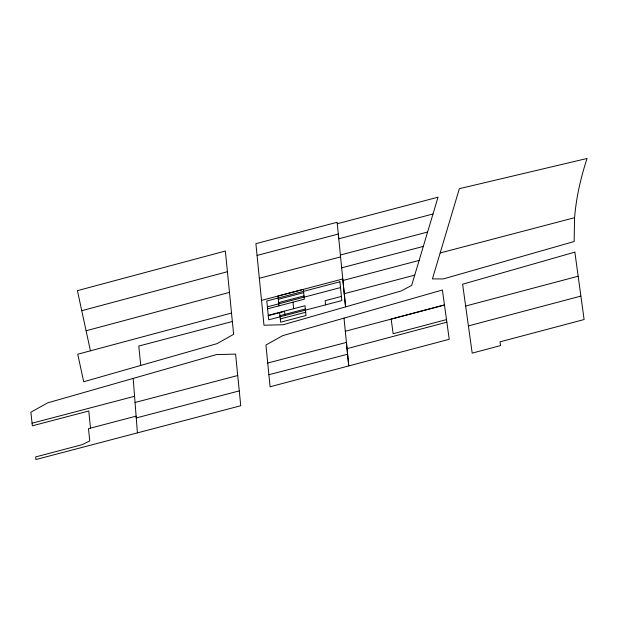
<?xml version="1.0" encoding="UTF-8"?>
<svg xmlns="http://www.w3.org/2000/svg" width="618" height="618" viewBox="0 0 618 618"><rect width="100%" height="100%" fill="white"/><g stroke="black" fill="none" stroke-linecap="round" stroke-linejoin="round"><path stroke-width="0.93" d="M574.578 217.706L574.137 241.514L443.276 278.934L432.415 278.903L459.352 188.683L587.1 158.471L586.706 159.56C580.58 178.432 576.185 197.899 574.578 217.706L440.163 252.963M337.281 223.724L337.142 222.271L255.898 243.654L263.986 325.238L283.152 324.736L401.059 291.008L411.658 285.408L438.023 197.196L337.281 223.724L340.572 256.91L259.344 278.293M231.518 313.04L77.752 354.214L83.693 381.754L217.011 343.647L233.627 334.323L225.377 251.039L77.412 290.645L90.437 350.823M81.754 310.7L227.424 271.704M86.095 330.761L229.471 292.376M345.308 331.263L444.473 304.968L391.186 319.097L393.133 333.735L446.497 319.591L442.395 289.996L282.604 335.682L265.933 345.006L270.089 386.775L449.232 339.29L446.497 319.591M465.648 306.049L578.085 276.246M347.03 348.652L446.853 322.187M468.413 325.91L580.85 296.099M257.073 255.419L338.316 234.037L338.78 238.795L433.009 213.99M427.61 232.028L340.379 255.002L345.57 306.876L342.781 278.988L261.538 300.371M341.661 267.826L423.307 246.42M342.928 280.502L419.12 260.425M278.309 299.313L303.685 292.646M278.641 302.581L304.017 295.914M267.393 306.822L340.526 287.571M267.602 308.838L304.35 299.189L303.361 289.379L277.984 296.045L278.973 305.848M232.353 321.499L138.803 346.041L140.749 365.447M344.241 293.704L414.724 275.141M268.258 315.373L305.006 305.725L306.003 315.528L280.618 322.194L279.63 312.391M268.289 315.628L284.55 311.356L284.968 315.528M341.414 296.424L325.153 300.696L325.578 304.867M279.962 315.659L305.338 308.992M280.294 318.927L305.671 312.26M90.498 428.135L88.768 411.001L32.352 425.817L32.066 423.206L134.562 396.285M267.725 363.029L346.428 342.418L348.753 365.926L344.01 318.131M135.048 402.488L237.729 375.52L235.597 354.106L216.454 354.601L47.516 402.905L30.9 412.221L32.066 423.206M237.729 375.52L239.282 390.885L136.261 417.946L133.171 378.409M268.892 374.709L347.594 354.238M292.978 302.171L293.635 308.706M239.282 390.885L240.734 405.732L35.952 459.529L35.674 456.918L82.233 444.651L89.795 440.904L88.467 428.668L136.114 416.146L137.412 432.878M574.848 252.129L462.612 284.218L472.191 353.125L500.557 345.586L500.024 341.831L584.118 319.537L574.848 252.129M339.939 281.793L266.806 300.997L268.706 319.8L341.839 300.595L339.939 281.793"/></g></svg>
